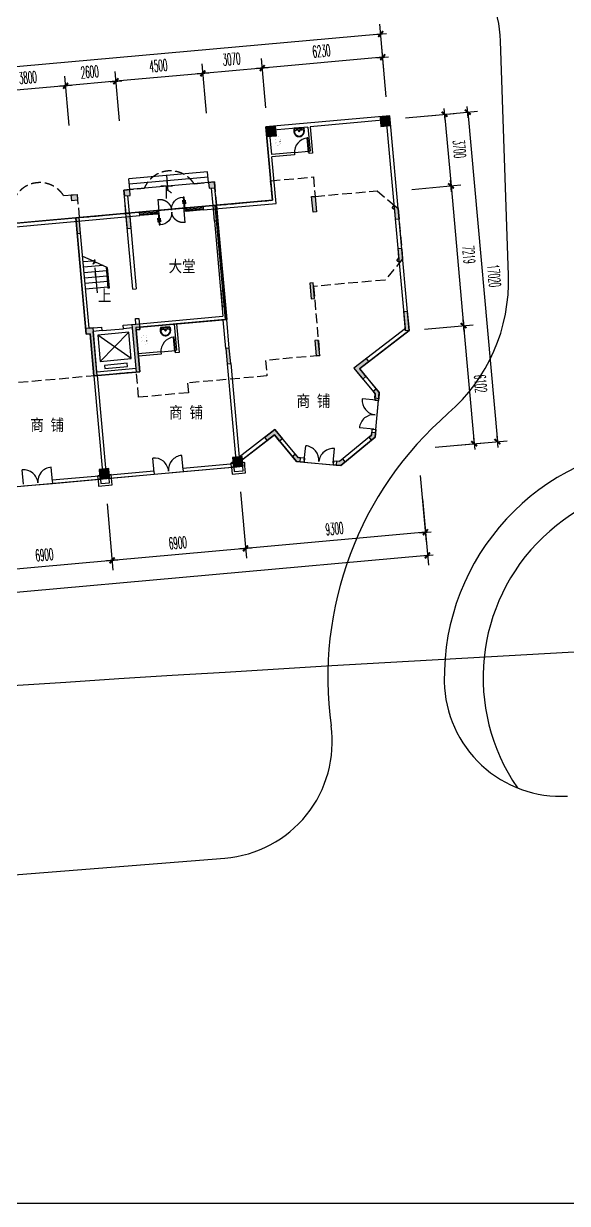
# Model space of a CAD drawing. Extents: x 34838826 to 35164760, y 36533342 to 36641385.
# Drawn here: x 34892723 to 34920733, y 36533342 to 36594052 of the extents above; entities that cross this region are included whole.
import ezdxf

# ---------------------------------------------------------------- set-up
doc = ezdxf.new("R2010")
doc.units = 0
doc.header["$LTSCALE"] = 1000
doc.header["$MEASUREMENT"] = 0
doc.linetypes.add('DASH', pattern=[0.35, 0.25, -0.1])
doc.linetypes.add('DASHED2', pattern=[0.375, 0.25, -0.125])
doc.layers.get('0').update_dxf_attribs({"linetype": 'CONTINUOUS'})
doc.layers.get('DEFPOINTS').update_dxf_attribs({"linetype": 'CONTINUOUS'})
for name, color, linetype in [('AREA', 5, 'CONTINUOUS'), ('AXIS', 3, 'CONTINUOUS'), ('COLUMN', 6, 'CONTINUOUS'), ('FUN', 3, 'CONTINUOUS'), ('GROUND', 2, 'CONTINUOUS'), ('H', 8, 'CONTINUOUS'), ('PUB_DIM', 3, 'CONTINUOUS'), ('STAIR', 2, 'CONTINUOUS'), ('TEXT', 7, 'CONTINUOUS'), ('WALL', 4, 'CONTINUOUS'), ('WINDOW', 2, 'CONTINUOUS'), ('规划路', 30, 'CONTINUOUS'), ('道路边线', 8, 'CONTINUOUS')]:
    doc.layers.add(name, color=color, linetype=linetype)
doc.styles.add('-宋体', font='SimSun.ttf')
doc.styles.add('DIM_FONT', font='SIMPLEX.shx', dxfattribs={"width": 0.45})
doc.dimstyles.new('DIMN', dxfattribs={"dimtxt": 300, "dimasz": 1, "dimexe": 250, "dimexo": 300, "dimgap": 150, "dimtad": 1, "dimdec": 0, "dimzin": 0, "dimtxsty": 'DIM_FONT', "dimblk": '_DIMX', "dimcen": 0.09, "dimclrt": 7, "dimazin": 3, "dimtfac": 1, "dimtdec": 0, "dimtix": 1, "dimtmove": 0, "dimatfit": 3, "dimtolj": 1, "dimtzin": 0})

# ---------------------------------------------------------------- blocks, each defined once
blk = doc.blocks.new('_ARROW')
blk.add_solid([(0, 0), (-1, 0.1), (-1, -0.1)])
blk = doc.blocks.new('M_A19UKF')
for p, q in [((-0.495, 0.298), (-0.495, 0.169)), ((-0.467, -0.003), (-0.467, 0.397)), ((-0.467, 0.397), (-0.433, 0.397)), ((-0.433, 0.397), (-0.433, -0.003)), ((-0.405, 0.298), (-0.405, 0.169)), ((-0.5, -0.003), (-0.5, -0.069)), ((-0.433, -0.003), (-0.5, -0.003)), ((-0.5, -0.003), (-0.5, -0.003)), ((-0.5, -0.069), (-0.5, -0.069)), ((-0.5, -0.069), (-0.467, -0.069)), ((-0.433, -0.003), (-0.467, -0.003)), ((-0.433, -0.069), (-0.467, -0.069)), ((-0.433, -0.003), (-0.433, -0.069)), ((0.405, -0.37), (0.405, -0.242)), ((0.433, -0.003), (0.433, -0.069)), ((0.433, -0.003), (0.467, -0.003)), ((0.433, -0.003), (0.5, -0.003)), ((0.433, -0.469), (0.433, -0.069)), ((0.433, -0.069), (0.5, -0.069)), ((0.433, -0.069), (0.467, -0.069)), ((0.5, -0.003), (0.467, -0.003)), ((0.467, -0.069), (0.467, -0.469)), ((0.5, -0.069), (0.467, -0.069)), ((0.495, -0.37), (0.495, -0.242)), ((0.5, -0.003), (0.5, -0.069)), ((0.5, -0.003), (0.5, -0.003)), ((0.5, -0.069), (0.5, -0.069)), ((0.467, -0.469), (0.433, -0.469))]:
    blk.add_line(p, q)
at = {"linetype": 'DASHED2'}
for p, q in [((0.433, 0.397), (0.433, -0.003)), ((-0.433, -0.469), (-0.433, -0.069))]:
    blk.add_line(p, q, dxfattribs=at)
for centre, start, end in [((-0.4, -0.001), 359.8007, 94.7805), ((0.4, -0.071), 179.8007, 274.7805)]:
    blk.add_arc(centre, 0.4, start, end)
for centre, start, end in [((0.4, -0.001), 85.2195, 180.1993), ((-0.4, -0.071), 265.2195, 0.1993)]:
    blk.add_arc(centre, 0.4, start, end, dxfattribs=at)
blk = doc.blocks.new('_WBLK')
for p, q in [((-0.5, 0.5), (0.5, 0.5)), ((0.5, 0.167), (-0.5, 0.167)), ((0.5, -0.167), (-0.5, -0.167)), ((-0.5, -0.5), (0.5, -0.5))]:
    blk.add_line(p, q)
blk = doc.blocks.new('_DIMX')
blk.add_line((-150, 0), (150, 0))
at = {"const_width": 50}
blk.add_lwpolyline([(-70, -70), (70, 70)], dxfattribs=at)
blk = doc.blocks.new('*D21')
at = {"color": 0, "linetype": 'BYBLOCK'}
for p, q in [((34913195, 36570362), (34913502, 36566952)), ((34913455, 36567450), (34860672, 36562704)), ((34860408, 36565616), (34860715, 36562206))]:
    blk.add_line(p, q, dxfattribs=at)
at = {"layer": 'DEFPOINTS', "color": 0, "linetype": 'BYBLOCK'}
for p in [(34913142, 36570960), (34860355, 36566214), (34860670, 36562704)]:
    blk.add_point(p, dxfattribs=at)
at = {"color": 0, "linetype": 'BYBLOCK', "xscale": 2, "yscale": 2, "zscale": 2}
for p, rotation in [((34913457, 36567450), 5.137622987971771), ((34860670, 36562704), 185.1376229879718)]:
    blk.add_blockref('_DIMX', p, dxfattribs=dict(at, rotation=rotation))
at = {"color": 7, "linetype": 'BYBLOCK', "insert": (34887010, 36565674), "char_height": 600, "attachment_point": 5, "rotation": 5.13762, "style": 'DIM_FONT'}
blk.add_mtext('\\A1;53000', dxfattribs=at)
blk = doc.blocks.new('*D22')
at = {"color": 0, "linetype": 'BYBLOCK'}
for p, q in [((34913157, 36570793), (34913463, 36567382)), ((34903894, 36569960), (34904201, 36566549)), ((34913417, 36567880), (34904158, 36567047))]:
    blk.add_line(p, q, dxfattribs=at)
at = {"layer": 'DEFPOINTS', "color": 0, "linetype": 'BYBLOCK'}
for p in [(34913103, 36571390), (34903840, 36570557), (34904156, 36567047)]:
    blk.add_point(p, dxfattribs=at)
at = {"color": 0, "linetype": 'BYBLOCK', "xscale": 2, "yscale": 2, "zscale": 2}
for p, rotation in [((34913419, 36567880), 5.137622988029166), ((34904156, 36567047), 185.1376229880291)]:
    blk.add_blockref('_DIMX', p, dxfattribs=dict(at, rotation=rotation))
at = {"color": 7, "linetype": 'BYBLOCK', "insert": (34908734, 36568061), "char_height": 600, "attachment_point": 5, "rotation": 5.13762, "style": 'DIM_FONT'}
blk.add_mtext('\\A1;9300', dxfattribs=at)
blk = doc.blocks.new('*D28')
at = {"color": 0, "linetype": 'BYBLOCK'}
for p, q in [((34897022, 36569342), (34897328, 36565931)), ((34890150, 36568724), (34890456, 36565314)), ((34897282, 36566429), (34890413, 36565812))]:
    blk.add_line(p, q, dxfattribs=at)
at = {"layer": 'DEFPOINTS', "color": 0, "linetype": 'BYBLOCK'}
for p in [(34896968, 36569940), (34890096, 36569322), (34890411, 36565812)]:
    blk.add_point(p, dxfattribs=at)
at = {"color": 0, "linetype": 'BYBLOCK', "xscale": 2, "yscale": 2, "zscale": 2}
for p, rotation in [((34897284, 36566429), 5.137622987908861), ((34890411, 36565812), 185.1376229879088)]:
    blk.add_blockref('_DIMX', p, dxfattribs=dict(at, rotation=rotation))
at = {"color": 7, "linetype": 'BYBLOCK', "insert": (34893794, 36566718), "char_height": 600, "attachment_point": 5, "rotation": 5.13762, "style": 'DIM_FONT'}
blk.add_mtext('\\A1;6900', dxfattribs=at)
blk = doc.blocks.new('*D29')
at = {"color": 0, "linetype": 'BYBLOCK'}
for p, q in [((34903894, 36569960), (34904201, 36566549)), ((34897022, 36569342), (34897328, 36565931)), ((34904154, 36567047), (34897286, 36566430))]:
    blk.add_line(p, q, dxfattribs=at)
at = {"layer": 'DEFPOINTS', "color": 0, "linetype": 'BYBLOCK'}
for p in [(34903840, 36570557), (34896968, 36569940), (34897284, 36566429)]:
    blk.add_point(p, dxfattribs=at)
at = {"color": 0, "linetype": 'BYBLOCK', "xscale": 2, "yscale": 2, "zscale": 2}
for p, rotation in [((34904156, 36567047), 5.137622988025727), ((34897284, 36566429), 185.1376229880257)]:
    blk.add_blockref('_DIMX', p, dxfattribs=dict(at, rotation=rotation))
at = {"color": 7, "linetype": 'BYBLOCK', "insert": (34900666, 36567336), "char_height": 600, "attachment_point": 5, "rotation": 5.13762, "style": 'DIM_FONT'}
blk.add_mtext('\\A1;6900', dxfattribs=at)
blk = doc.blocks.new('*D30')
at = {"color": 0, "linetype": 'BYBLOCK'}
for p, q in [((34911394, 36590402), (34911165, 36592944)), ((34911208, 36592446), (34858425, 36587701)), ((34858607, 36585656), (34858378, 36588198))]:
    blk.add_line(p, q, dxfattribs=at)
at = {"layer": 'DEFPOINTS', "color": 0, "linetype": 'BYBLOCK'}
for p in [(34911447, 36589805), (34858423, 36587700), (34858660, 36585059)]:
    blk.add_point(p, dxfattribs=at)
at = {"color": 0, "linetype": 'BYBLOCK', "xscale": 2, "yscale": 2, "zscale": 2}
for p, rotation in [((34911210, 36592446), 5.137622987882083), ((34858423, 36587700), 185.1376229878821)]:
    blk.add_blockref('_DIMX', p, dxfattribs=dict(at, rotation=rotation))
at = {"color": 7, "linetype": 'BYBLOCK', "insert": (34884763, 36590671), "char_height": 600, "attachment_point": 5, "rotation": 5.13762, "style": 'DIM_FONT'}
blk.add_mtext('\\A1;53000', dxfattribs=at)
blk = doc.blocks.new('*D31')
at = {"color": 0, "linetype": 'BYBLOCK'}
for p, q in [((34911405, 36590278), (34911176, 36592820)), ((34905200, 36589720), (34904971, 36592262)), ((34911219, 36592321), (34905018, 36591764))]:
    blk.add_line(p, q, dxfattribs=at)
at = {"layer": 'DEFPOINTS', "color": 0, "linetype": 'BYBLOCK'}
for p in [(34905016, 36591764), (34911459, 36589680), (34905254, 36589122)]:
    blk.add_point(p, dxfattribs=at)
at = {"color": 0, "linetype": 'BYBLOCK', "xscale": 2, "yscale": 2, "zscale": 2}
for p, rotation in [((34911221, 36592322), 5.137622987858181), ((34905016, 36591764), 185.1376229878582)]:
    blk.add_blockref('_DIMX', p, dxfattribs=dict(at, rotation=rotation))
at = {"color": 7, "linetype": 'BYBLOCK', "insert": (34908065, 36592640), "char_height": 600, "attachment_point": 5, "rotation": 5.13762, "style": 'DIM_FONT'}
blk.add_mtext('\\A1;6230', dxfattribs=at)
blk = doc.blocks.new('*D40')
at = {"color": 0, "linetype": 'BYBLOCK'}
for p, q in [((34891286, 36588469), (34891057, 36591011)), ((34895071, 36588809), (34894842, 36591351)), ((34894885, 36590853), (34891104, 36590513))]:
    blk.add_line(p, q, dxfattribs=at)
at = {"layer": 'DEFPOINTS', "color": 0, "linetype": 'BYBLOCK'}
for p in [(34891102, 36590513), (34895125, 36588211), (34891340, 36587871)]:
    blk.add_point(p, dxfattribs=at)
at = {"color": 0, "linetype": 'BYBLOCK', "xscale": 2, "yscale": 2, "zscale": 2}
for p, rotation in [((34894887, 36590853), 5.137622987746511), ((34891102, 36590513), 185.1376229877465)]:
    blk.add_blockref('_DIMX', p, dxfattribs=dict(at, rotation=rotation))
at = {"color": 7, "linetype": 'BYBLOCK', "insert": (34892941, 36591281), "char_height": 600, "attachment_point": 5, "rotation": 5.13762, "style": 'DIM_FONT'}
blk.add_mtext('\\A1;3800', dxfattribs=at)
blk = doc.blocks.new('*D41')
at = {"color": 0, "linetype": 'BYBLOCK'}
for p, q in [((34897660, 36589042), (34897432, 36591584)), ((34895071, 36588809), (34894842, 36591351)), ((34897475, 36591086), (34894889, 36590853))]:
    blk.add_line(p, q, dxfattribs=at)
at = {"layer": 'DEFPOINTS', "color": 0, "linetype": 'BYBLOCK'}
for p in [(34894887, 36590853), (34895125, 36588211), (34897714, 36588444)]:
    blk.add_point(p, dxfattribs=at)
at = {"color": 0, "linetype": 'BYBLOCK', "xscale": 2, "yscale": 2, "zscale": 2}
for p, rotation in [((34894887, 36590853), 185.1376229877464), ((34897477, 36591086), 5.137622987746432)]:
    blk.add_blockref('_DIMX', p, dxfattribs=dict(at, rotation=rotation))
at = {"color": 7, "linetype": 'BYBLOCK', "insert": (34896128, 36591567), "char_height": 600, "attachment_point": 5, "rotation": 5.13762, "style": 'DIM_FONT'}
blk.add_mtext('\\A1;2600', dxfattribs=at)
blk = doc.blocks.new('*D42')
at = {"color": 0, "linetype": 'BYBLOCK'}
for p, q in [((34897660, 36589042), (34897432, 36591584)), ((34902142, 36589445), (34901914, 36591987)), ((34901956, 36591489), (34897479, 36591086))]:
    blk.add_line(p, q, dxfattribs=at)
at = {"layer": 'DEFPOINTS', "color": 0, "linetype": 'BYBLOCK'}
for p in [(34897477, 36591086), (34902196, 36588847), (34897714, 36588444)]:
    blk.add_point(p, dxfattribs=at)
at = {"color": 0, "linetype": 'BYBLOCK', "xscale": 2, "yscale": 2, "zscale": 2}
for p, rotation in [((34901958, 36591489), 5.137622988058022), ((34897477, 36591086), 185.137622988058)]:
    blk.add_blockref('_DIMX', p, dxfattribs=dict(at, rotation=rotation))
at = {"color": 7, "linetype": 'BYBLOCK', "insert": (34899664, 36591885), "char_height": 600, "attachment_point": 5, "rotation": 5.13762, "style": 'DIM_FONT'}
blk.add_mtext('\\A1;4500', dxfattribs=at)
blk = doc.blocks.new('*D43')
at = {"color": 0, "linetype": 'BYBLOCK'}
for p, q in [((34905200, 36589720), (34904971, 36592262)), ((34902142, 36589445), (34901914, 36591987)), ((34905014, 36591764), (34901960, 36591489))]:
    blk.add_line(p, q, dxfattribs=at)
at = {"layer": 'DEFPOINTS', "color": 0, "linetype": 'BYBLOCK'}
for p in [(34901958, 36591489), (34902196, 36588847), (34905254, 36589122)]:
    blk.add_point(p, dxfattribs=at)
at = {"color": 0, "linetype": 'BYBLOCK', "xscale": 2, "yscale": 2, "zscale": 2}
for p, rotation in [((34901958, 36591489), 185.1376229879399), ((34905016, 36591764), 5.137622987939797)]:
    blk.add_blockref('_DIMX', p, dxfattribs=dict(at, rotation=rotation))
at = {"color": 7, "linetype": 'BYBLOCK', "insert": (34903434, 36592224), "char_height": 600, "attachment_point": 5, "rotation": 5.13762, "style": 'DIM_FONT'}
blk.add_mtext('\\A1;3070', dxfattribs=at)
blk = doc.blocks.new('*D48')
at = {"color": 0, "linetype": 'BYBLOCK'}
for p, q in [((34913587, 36589313), (34916099, 36589539)), ((34915601, 36589493), (34917125, 36572545)), ((34915111, 36572362), (34917623, 36572587))]:
    blk.add_line(p, q, dxfattribs=at)
at = {"layer": 'DEFPOINTS', "color": 0, "linetype": 'BYBLOCK'}
for p in [(34912989, 36589260), (34914514, 36572308), (34917125, 36572543)]:
    blk.add_point(p, dxfattribs=at)
at = {"color": 0, "linetype": 'BYBLOCK', "xscale": 2, "yscale": 2, "zscale": 2}
for p, rotation in [((34915601, 36589495), 95.13762298759248), ((34917125, 36572543), 275.1376229875925)]:
    blk.add_blockref('_DIMX', p, dxfattribs=dict(at, rotation=rotation))
at = {"color": 7, "linetype": 'BYBLOCK', "insert": (34916960, 36581072), "char_height": 600, "attachment_point": 5, "rotation": 275.13762, "style": 'DIM_FONT'}
blk.add_mtext('\\A1;17020', dxfattribs=at)
blk = doc.blocks.new('*D49')
at = {"color": 0, "linetype": 'BYBLOCK'}
for p, q in [((34912392, 36589206), (34914903, 36589432)), ((34914406, 36589385), (34914737, 36585704)), ((34912723, 36585521), (34915235, 36585747))]:
    blk.add_line(p, q, dxfattribs=at)
at = {"layer": 'DEFPOINTS', "color": 0, "linetype": 'BYBLOCK'}
for p in [(34911794, 36589152), (34914737, 36585702), (34912126, 36585467)]:
    blk.add_point(p, dxfattribs=at)
at = {"color": 0, "linetype": 'BYBLOCK', "xscale": 2, "yscale": 2, "zscale": 2}
for p, rotation in [((34914405, 36589387), 95.13762298776129), ((34914737, 36585702), 275.1376229877613)]:
    blk.add_blockref('_DIMX', p, dxfattribs=dict(at, rotation=rotation))
at = {"color": 7, "linetype": 'BYBLOCK', "insert": (34915169, 36587598), "char_height": 600, "attachment_point": 5, "rotation": 275.13762, "style": 'DIM_FONT'}
blk.add_mtext('\\A1;3700', dxfattribs=at)
blk = doc.blocks.new('*D50')
at = {"color": 0, "linetype": 'BYBLOCK'}
for p, q in [((34912723, 36585521), (34915235, 36585747)), ((34914737, 36585700), (34915383, 36578514)), ((34913370, 36578331), (34915881, 36578557))]:
    blk.add_line(p, q, dxfattribs=at)
at = {"layer": 'DEFPOINTS', "color": 0, "linetype": 'BYBLOCK'}
for p in [(34912126, 36585467), (34912772, 36578277), (34915383, 36578512)]:
    blk.add_point(p, dxfattribs=at)
at = {"color": 0, "linetype": 'BYBLOCK', "xscale": 2, "yscale": 2, "zscale": 2}
for p, rotation in [((34914737, 36585702), 95.13762298755363), ((34915383, 36578512), 275.1376229875536)]:
    blk.add_blockref('_DIMX', p, dxfattribs=dict(at, rotation=rotation))
at = {"color": 7, "linetype": 'BYBLOCK', "insert": (34915658, 36582161), "char_height": 600, "attachment_point": 5, "rotation": 275.13762, "style": 'DIM_FONT'}
blk.add_mtext('\\A1;7219', dxfattribs=at)
blk = doc.blocks.new('*D51')
at = {"color": 0, "linetype": 'BYBLOCK'}
for p, q in [((34913370, 36578331), (34915881, 36578557)), ((34915383, 36578510), (34915929, 36572437)), ((34913916, 36572254), (34916428, 36572480))]:
    blk.add_line(p, q, dxfattribs=at)
at = {"layer": 'DEFPOINTS', "color": 0, "linetype": 'BYBLOCK'}
for p in [(34912772, 36578277), (34913318, 36572200), (34915930, 36572435)]:
    blk.add_point(p, dxfattribs=at)
at = {"color": 0, "linetype": 'BYBLOCK', "xscale": 2, "yscale": 2, "zscale": 2}
for p, rotation in [((34915383, 36578512), 95.13762298754229), ((34915930, 36572435), 275.1376229875423)]:
    blk.add_blockref('_DIMX', p, dxfattribs=dict(at, rotation=rotation))
at = {"color": 7, "linetype": 'BYBLOCK', "insert": (34916254, 36575527), "char_height": 600, "attachment_point": 5, "rotation": 275.13762, "style": 'DIM_FONT'}
blk.add_mtext('\\A1;6102', dxfattribs=at)
blk = doc.blocks.new('M_A3PTU')
for p, q in [((-0.5, 0), (-0.499, -0.498)), ((0.5, 0), (0.499, -0.498))]:
    blk.add_line(p, q)
for centre, start, end in [((-0.498, -0.001), 269.885, 0.0763), ((0.498, -0.001), 179.9237, 270.115)]:
    blk.add_arc(centre, 0.498, start, end)
blk = doc.blocks.new('_A0AYL')
for p, q in [((-0.5, 0), (-0.5, -1)), ((-0.5, 0), (-0.463, 0)), ((-0.463, 0), (-0.463, -1)), ((-0.5, -1), (-0.463, -1))]:
    blk.add_line(p, q)
blk.add_arc((-0.5, 0), 1, 270, 360)
blk = doc.blocks.new('M_E6')
for p, q in [((240, 0), (-240, 0)), ((-237, 0), (239, 0)), ((240, 0), (270, -79)), ((-213, -36), (-271, -91)), ((-240, 0), (-270, -79)), ((-179, -23), (181, -23)), ((141, -105), (-141, -105)), ((-141, -105), (141, -105)), ((217, -37), (274, -95))]:
    blk.add_line(p, q)
for centre, radius in [((-99, -65), 16.3), ((2, -172), 31.6), ((2, -172), 23), ((101, -65), 16.3)]:
    blk.add_circle(centre, radius)
for centre, radius, start, end in [((28, -152), 307, 166.17513, 244.72963), ((-141, -205), 100, 90, 190.56023), ((0, -179), 243, 190.56023, 349.43977), ((-179, -73), 50, 90, 133.18096), ((0, -201), 250, 245.80711, 296.46282), ((28, -152), 307, 266.58899, 266.59358), ((-28, -152), 307, 297.06391, 13.82487), ((141, -205), 100, 349.43977, 90), ((181, -73), 50, 44.56072, 90)]:
    blk.add_arc(centre, radius, start, end)
at = {"width": 0.8, "flags": 9}
for tag in ['XSIZE', 'YSIZE']:
    blk.add_attdef(tag, (0, 0), '', height=0.5, dxfattribs=at)
blk = doc.blocks.new('M_E2')
blk.add_line((-306, -118), (-266, -118))
at = {"const_width": 1.5}
for points in [[(-366, 138, 0.97895), (-366, -138, 0.97895)], [(-366, 118, 0.97895), (-366, -118, 0.97895)], [(-306, 118, 0.414214), (-316, 108, 0.414214)], [(0, 88, 0.462192), (-59, 137, 0.462192)], [(-20, 88, 0.414214), (-50, 118, 0.414214)], [(-316, -108, 0.414214), (-306, -118, 0.414214)], [(-59, -137, 0.462192), (0, -88, 0.462192)], [(-50, -118, 0.414214), (-20, -88, 0.414214)]]:
    blk.add_lwpolyline(points, format="xyb", dxfattribs=at)
for points in [[(-366, 137), (-59, 137)], [(-316, 118), (-366, 118)], [(-340, 118), (-266, 118)], [(-316, 108), (-316, -108)], [(-50, 118), (-267, 118)], [(-20, -88), (-20, 88)], [(0, 88), (0, -88)], [(-381, -137), (-59, -137)], [(-316, -118), (-366, -118)], [(-340, -118), (-266, -118)], [(-266, -118), (-50, -118)]]:
    blk.add_lwpolyline(points, dxfattribs=at)
at = {"width": 0.8, "flags": 9}
for tag in ['XSIZE', 'YSIZE']:
    blk.add_attdef(tag, (0, 0), '', height=0.5, dxfattribs=at)

msp = doc.modelspace()

# ---------------------------------------------------------------- hatches: boundary and pattern name
at = {"layer": 'H'}
for points in [[(34911084.1, 36589261.8), (34911128.8, 36588763.8), (34911626.8, 36588808.6), (34911582.1, 36589306.6)], [(34905198.8, 36588732.6), (34905243.6, 36588234.7), (34905741.6, 36588279.4), (34905696.8, 36588777.4)], [(34903484.1, 36571727.6), (34903528.9, 36571229.6), (34904026.9, 36571274.3), (34903982.1, 36571772.3)], [(34896611.9, 36571109.7), (34896656.6, 36570611.7), (34897154.6, 36570656.5), (34897109.9, 36571154.5)]]:
    msp.add_hatch(color=256, dxfattribs=at).paths.add_polyline_path(points)
h = msp.add_hatch(color=256, dxfattribs=at)
h.paths.add_polyline_path([(34872472.6, 36583196.6), (34872771.4, 36583223.5), (34872798.2, 36582924.7), (34872499.4, 36582897.8)])
h.paths.add_polyline_path([(34868110.2, 36582804.4), (34868409, 36582831.3), (34868435.8, 36582532.5), (34868137, 36582505.6)])
h.paths.add_polyline_path([(34872878.8, 36582028.3), (34872699.5, 36582012.2), (34872771.2, 36581215.4), (34872950.5, 36581231.5)])
h.paths.add_polyline_path([(34892039.8, 36581090.3), (34891860.5, 36581074.2), (34891932.1, 36580277.4), (34892111.4, 36580293.5)])
h.paths.add_polyline_path([(34888914.1, 36583470), (34888734.8, 36583453.9), (34888806.5, 36582657.1), (34888985.8, 36582673.2)])
h.paths.add_polyline_path([(34895181, 36585238.3), (34895479.8, 36585265.1), (34895506.6, 36584966.4), (34895207.8, 36584939.5)])
h.paths.add_polyline_path([(34891515.8, 36584908.8), (34891814.6, 36584935.6), (34891841.4, 36584636.8), (34891542.6, 36584610)])
h.paths.add_polyline_path([(34898188.8, 36585508.7), (34897890, 36585481.8), (34897916.9, 36585183.1), (34898215.7, 36585209.9)])
h.paths.add_polyline_path([(34902551.2, 36585900.9), (34902252.4, 36585874.1), (34902279.3, 36585575.3), (34902578.1, 36585602.1)])
h.paths.add_polyline_path([(34912015.6, 36582479.7), (34912194.9, 36582495.8), (34912244.6, 36581943), (34912079.8, 36581745.7), (34911941.6, 36581861), (34912058.6, 36582001.2)])
h.paths.add_polyline_path([(34911698.2, 36584569.2), (34911813.5, 36584707.3), (34912010.9, 36584542.5), (34912060.6, 36583989.8), (34911881.3, 36583973.6), (34911838.3, 36584452.2)])
h.paths.add_polyline_path([(34903055.4, 36580293.5), (34902876.1, 36580277.4), (34902947.8, 36579480.6), (34903127, 36579496.7)])
h.paths.add_polyline_path([(34907636.9, 36580705.5), (34907457.6, 36580689.3), (34907529.3, 36579892.6), (34907708.5, 36579908.7)])
h.paths.add_polyline_path([(34907558.9, 36585146.3), (34907738.2, 36585162.4), (34907809.8, 36584365.6), (34907630.6, 36584349.5)])
h.paths.add_polyline_path([(34902479.4, 36584689.6), (34902658.7, 36584705.7), (34902730.3, 36583909), (34902551.1, 36583892.8)])
h.paths.add_polyline_path([(34907901.1, 36577767.3), (34907721.8, 36577751.2), (34907793.4, 36576954.4), (34907972.7, 36576970.5)])
h.paths.add_polyline_path([(34903319.5, 36577355.4), (34903140.3, 36577339.3), (34903211.9, 36576542.5), (34903391.2, 36576558.6)])
h.paths.add_polyline_path([(34896099.4, 36578372.9), (34895920.1, 36578356.8), (34895946.1, 36578068), (34896145.3, 36578085.9), (34896339.6, 36575924.6), (34896518.9, 36575940.7), (34896298.6, 36578390.9)])
h.paths.add_polyline_path([(34889326.9, 36578878.5), (34889310.8, 36579057.8), (34888713.2, 36579004.1), (34888729.4, 36578824.8)])
h.paths.add_polyline_path([(34889485.4, 36577115.6), (34889306.2, 36577099.5), (34889377.8, 36576302.7), (34889557.1, 36576318.8)])
h.paths.add_polyline_path([(34891802.5, 36583729.7), (34891623.2, 36583713.6), (34891694.8, 36582916.8), (34891874.1, 36582932.9)])
h.paths.add_polyline_path([(34895587.2, 36584070), (34895407.9, 36584053.8), (34895479.6, 36583257.1), (34895658.9, 36583273.2)])
h.paths.add_polyline_path([(34898509.7, 36578589.6), (34898689, 36578605.8), (34898715, 36578316.9), (34898515.8, 36578299), (34898710.1, 36576137.7), (34898530.8, 36576121.6), (34898310.5, 36578571.7)])
h.paths.add_polyline_path([(34897997.5, 36584286.7), (34898176.8, 36584302.8), (34898248.4, 36583506), (34898069.1, 36583489.9)])
h.paths.add_polyline_path([(34879311.1, 36579945.9), (34879490.4, 36579962.1), (34879562, 36579165.3), (34879382.8, 36579149.2)])
h.paths.add_polyline_path([(34885689.7, 36579354.7), (34885869, 36579370.9), (34885940.6, 36578574.1), (34885761.3, 36578557.9)])
h.paths.add_polyline_path([(34881962.2, 36582845), (34882141.5, 36582861.1), (34882213.1, 36582064.3), (34882033.8, 36582048.2)])
h.paths.add_polyline_path([(34875480.4, 36583467.1), (34875181.6, 36583440.2), (34875208.5, 36583141.4), (34875507.3, 36583168.3)])
h.paths.add_polyline_path([(34879145.7, 36583796.6), (34878846.9, 36583769.7), (34878873.7, 36583470.9), (34879172.5, 36583497.8)])
h.paths.add_polyline_path([(34872472.6, 36583196.6), (34872771.4, 36583223.5), (34872798.2, 36582924.7), (34872499.4, 36582897.8)])
h.paths.add_polyline_path([(34868110.2, 36582804.4), (34868409, 36582831.3), (34868435.8, 36582532.5), (34868137, 36582505.6)])
h.paths.add_polyline_path([(34859407.8, 36577749.9), (34859228.5, 36577733.7), (34859278.2, 36577181), (34859475.6, 36577016.2), (34859591, 36577154.3), (34859450.8, 36577271.4)])
h.paths.add_polyline_path([(34859347.5, 36579862.5), (34859209.3, 36579977.8), (34859044.5, 36579780.5), (34859094.2, 36579227.7), (34859273.5, 36579243.8), (34859230.5, 36579722.4)])
h.paths.add_polyline_path([(34868614.3, 36577197), (34868793.6, 36577213.2), (34868865.2, 36576416.4), (34868685.9, 36576400.3)])
h.paths.add_polyline_path([(34864032.8, 36576785.2), (34864212.1, 36576801.3), (34864283.7, 36576004.5), (34864104.4, 36575988.4)])
h.paths.add_polyline_path([(34863317.4, 36581168.7), (34863138.1, 36581152.6), (34863209.7, 36580355.8), (34863389, 36580371.9)])
h.paths.add_polyline_path([(34868396.9, 36581625.4), (34868217.6, 36581609.2), (34868289.3, 36580812.5), (34868468.5, 36580828.6)])
h.paths.add_polyline_path([(34864296.9, 36573847), (34864476.2, 36573863.1), (34864547.9, 36573066.3), (34864368.6, 36573050.2)])
h.paths.add_polyline_path([(34868878.5, 36574258.9), (34869057.7, 36574275), (34869129.4, 36573478.2), (34868950.1, 36573462.1)])
h.paths.add_polyline_path([(34875801.3, 36576548), (34875980.6, 36576564.1), (34876006.5, 36576275.3), (34875807.3, 36576257.4), (34876001.7, 36574096.1), (34875822.4, 36574080), (34875602.1, 36576530.1)])
h.paths.add_polyline_path([(34882375, 36578253.5), (34882358.9, 36578432.8), (34882956.5, 36578486.5), (34882972.6, 36578307.2)])
h.paths.add_polyline_path([(34882533.5, 36576490.6), (34882712.8, 36576506.7), (34882784.4, 36575709.9), (34882605.1, 36575693.8)])
h.paths.add_polyline_path([(34885402.2, 36582551.9), (34885581.5, 36582568), (34885653.2, 36581771.2), (34885473.9, 36581755.1)])
h.paths.add_polyline_path([(34879073.8, 36582585.3), (34879253.1, 36582601.4), (34879324.7, 36581804.6), (34879145.5, 36581788.5)])
h.paths.add_polyline_path([(34875289.1, 36582245), (34875468.4, 36582261.1), (34875540, 36581464.4), (34875360.7, 36581448.2)])
h.paths.add_polyline_path([(34873391, 36576331.3), (34873211.7, 36576315.2), (34873237.7, 36576026.3), (34873436.9, 36576044.3), (34873631.2, 36573883), (34873810.5, 36573899.1), (34873590.2, 36576349.2)])
h.paths.add_polyline_path([(34872878.8, 36582028.3), (34872699.5, 36582012.2), (34872771.2, 36581215.4), (34872950.5, 36581231.5)])
h = msp.add_hatch(color=256, dxfattribs=at)
h.paths.add_polyline_path([(34912575.8, 36578259.7), (34912396.5, 36578243.6), (34912306.9, 36579239.6), (34912486.2, 36579255.7)])
h.paths.add_polyline_path([(34910509.3, 36576659.2), (34910386.8, 36576817.4), (34909740, 36576316.6), (34910198.6, 36575763.6), (34910352.4, 36575891.3), (34910039.5, 36576295.5)])
h.paths.add_polyline_path([(34910720.9, 36575134.5), (34910874.8, 36575262.3), (34911041.9, 36575061), (34911013.2, 36574751.1), (34910814.1, 36574769.5), (34910835.1, 36574996.9)])
h.paths.add_polyline_path([(34910653, 36573032.5), (34910852.2, 36573014.1), (34910830, 36572774.7), (34910646.8, 36572622.6), (34910519.1, 36572776.4), (34910638.5, 36572875.6)])
h.paths.add_polyline_path([(34908842.5, 36571529.2), (34908824, 36571330.1), (34909063.5, 36571307.9), (34909292.5, 36571498), (34909164.7, 36571651.9), (34908999.4, 36571514.7)])
h.paths.add_polyline_path([(34906975.3, 36571501.4), (34906993.8, 36571700.6), (34906878.1, 36571711.3), (34906720.6, 36571901), (34906566.7, 36571773.3), (34906777.2, 36571519.8)])
h.paths.add_polyline_path([(34906064.1, 36572691.7), (34905910.2, 36572563.9), (34905640.4, 36572888.9), (34905273, 36572605.1), (34905150.6, 36572763.3), (34905670.8, 36573165.4)])

# ---------------------------------------------------------------- linework, layer by layer
at = {"linetype": 'DASH', "ltscale": 2}
msp.add_lwpolyline([(34892213.5, 36584971.5, -0.6037565), (34894783.1, 36585202.5), (34895480.3, 36585265.2), (34895587.7, 36584070), (34897998, 36584286.7), (34897890.6, 36585481.9), (34898936.3, 36585575.9, -0.6037565), (34901506, 36585806.9), (34902551.8, 36585901), (34902659.2, 36584705.8), (34905537.6, 36584964.6), (34905448.1, 36585960.5), (34907649.2, 36586158.4), (34907738.7, 36585162.5), (34910925.9, 36585449), (34912011.4, 36584542.6), (34912245.1, 36581943), (34911338.7, 36580857.5), (34907653.5, 36580526.2), (34907973.2, 36576970.5), (34905184.5, 36576719.8), (34905256.1, 36575923), (34901172.6, 36575555.9), (34901217.3, 36575057.9), (34898647.7, 36574826.9), (34898531.3, 36576121.7), (34891161, 36575459)], format="xyb", dxfattribs=at)
at = {"layer": 'AREA'}
msp.add_lwpolyline([(34867166.4, 36567960.5), (34904026.9, 36571274.7), (34903996.1, 36571616.5), (34905639.6, 36572889), (34906777.2, 36571519.8), (34909063.5, 36571307.9), (34910830, 36572774.7), (34911041.9, 36575061), (34910039.5, 36576295.5), (34912575.4, 36578258.9), (34911582.1, 36589306.6), (34905198.3, 36588732.6), (34905537, 36584965), (34902659.2, 36584705.8), (34902569.1, 36584697.7), (34903097.4, 36578821.4), (34898705.6, 36578426.5), (34898506.4, 36578408.6), (34898710.5, 36576138.3), (34896339.6, 36575924.6), (34896145.8, 36578085.9), (34895946.1, 36578068), (34895424.1, 36583874.6), (34895407.9, 36584053.9), (34888734.8, 36583453.9)], dxfattribs=at)
msp.add_lwpolyline([(34895407.9, 36584053.8), (34895946.1, 36578068), (34896145.8, 36578085.9), (34896340.1, 36575924.7), (34898710.6, 36576137.8), (34898516.8, 36578292.7), (34898716, 36578310.6), (34898705.6, 36578426.5), (34903187, 36578829.4), (34902658.7, 36584705.7)], close=True, dxfattribs=at)
at = {"layer": 'COLUMN'}
for points in [[(34911084.1, 36589261.8), (34911128.8, 36588763.8), (34911626.8, 36588808.6), (34911582.1, 36589306.6)], [(34905198.8, 36588732.6), (34905243.6, 36588234.7), (34905741.6, 36588279.4), (34905696.8, 36588777.4)], [(34898188.8, 36585508.7), (34897890, 36585481.8), (34897916.9, 36585183.1), (34898215.7, 36585209.9)], [(34902551.2, 36585900.9), (34902252.4, 36585874.1), (34902279.3, 36585575.3), (34902578.1, 36585602.1)], [(34895181, 36585238.3), (34895479.8, 36585265.1), (34895506.6, 36584966.4), (34895207.8, 36584939.5)], [(34907558.9, 36585146.3), (34907738.2, 36585162.4), (34907809.8, 36584365.6), (34907630.6, 36584349.5)], [(34897997.5, 36584286.7), (34898176.8, 36584302.8), (34898248.4, 36583506), (34898069.1, 36583489.9)], [(34902479.4, 36584689.6), (34902658.7, 36584705.7), (34902730.3, 36583909), (34902551.1, 36583892.8)], [(34911698.2, 36584569.2), (34911813.5, 36584707.3), (34912010.9, 36584542.5), (34912060.6, 36583989.8), (34911881.3, 36583973.6), (34911838.3, 36584452.2)], [(34895587.2, 36584070), (34895407.9, 36584053.8), (34895479.6, 36583257.1), (34895658.9, 36583273.2)], [(34912015.6, 36582479.7), (34912194.9, 36582495.8), (34912244.6, 36581943), (34912079.8, 36581745.7), (34911941.6, 36581861), (34912058.6, 36582001.2)], [(34907636.9, 36580705.5), (34907457.6, 36580689.3), (34907529.3, 36579892.6), (34907708.5, 36579908.7)], [(34903055.4, 36580293.5), (34902876.1, 36580277.4), (34902947.8, 36579480.6), (34903127, 36579496.7)], [(34912575.8, 36578259.7), (34912396.5, 36578243.6), (34912306.9, 36579239.6), (34912486.2, 36579255.7)], [(34896099.4, 36578372.9), (34895920.1, 36578356.8), (34895946.1, 36578068), (34896145.3, 36578085.9), (34896339.6, 36575924.6), (34896518.9, 36575940.7), (34896298.6, 36578390.9)], [(34898509.7, 36578589.6), (34898689, 36578605.8), (34898715, 36578316.9), (34898515.8, 36578299), (34898710.1, 36576137.7), (34898530.8, 36576121.6), (34898310.5, 36578571.7)], [(34907901.1, 36577767.3), (34907721.8, 36577751.2), (34907793.4, 36576954.4), (34907972.7, 36576970.5)], [(34903319.5, 36577355.4), (34903140.3, 36577339.3), (34903211.9, 36576542.5), (34903391.2, 36576558.6)], [(34910509.3, 36576659.2), (34910386.8, 36576817.4), (34909740, 36576316.6), (34910198.6, 36575763.6), (34910352.4, 36575891.3), (34910039.5, 36576295.5)], [(34910720.9, 36575134.5), (34910874.8, 36575262.3), (34911041.9, 36575061), (34911013.2, 36574751.1), (34910814.1, 36574769.5), (34910835.1, 36574996.9)], [(34906064.1, 36572691.7), (34905910.2, 36572563.9), (34905640.4, 36572888.9), (34905273, 36572605.1), (34905150.6, 36572763.3), (34905670.8, 36573165.4)], [(34910653, 36573032.5), (34910852.2, 36573014.1), (34910830, 36572774.7), (34910646.8, 36572622.6), (34910519.1, 36572776.4), (34910638.5, 36572875.6)], [(34903484.1, 36571727.6), (34903528.9, 36571229.6), (34904026.9, 36571274.3), (34903982.1, 36571772.3)], [(34906975.3, 36571501.4), (34906993.8, 36571700.6), (34906878.1, 36571711.3), (34906720.6, 36571901), (34906566.7, 36571773.3), (34906777.2, 36571519.8)], [(34908842.5, 36571529.2), (34908824, 36571330.1), (34909063.5, 36571307.9), (34909292.5, 36571498), (34909164.7, 36571651.9), (34908999.4, 36571514.7)], [(34896611.9, 36571109.7), (34896656.6, 36570611.7), (34897154.6, 36570656.5), (34897109.9, 36571154.5)]]:
    msp.add_lwpolyline(points, close=True, dxfattribs=at)
at = {"layer": 'GROUND'}
for p, q in [((34906671.8, 36587419.3), (34907418.8, 36587486.4)), ((34902202.3, 36586431.8), (34898138.7, 36586066.5)), ((34902227.4, 36586152.9), (34898163.8, 36585787.6)), ((34902252.4, 36585874.1), (34902202.3, 36586431.8)), ((34898188.8, 36585508.7), (34898138.7, 36586066.5)), ((34902252.4, 36585874.1), (34898188.8, 36585508.7)), ((34902479.4, 36584689.6), (34902398.8, 36585586)), ((34902658.7, 36584705.7), (34902578.1, 36585602.1)), ((34897997.5, 36584286.7), (34897916.9, 36585183)), ((34898176.8, 36584302.8), (34898096.2, 36585199.2)), ((34901085, 36584564.3), (34899591.1, 36584429.9)), ((34896773.4, 36578252.8), (34897869, 36578351.3)), ((34898259.2, 36576813.6), (34896541.7, 36578027.3)), ((34896663.7, 36576670.2), (34898137.2, 36578170.7)), ((34899792.1, 36577168.8), (34900539.1, 36577235.9)), ((34910866.7, 36573171), (34911005.2, 36574664.6)), ((34899451.7, 36570863), (34900945.7, 36570997.3)), ((34907173.5, 36571483.1), (34908667.1, 36571344.6)), ((34892722.5, 36570258), (34894216.5, 36570392.3))]:
    msp.add_line(p, q, dxfattribs=at)
for points in [[(34898137.2, 36578170.7), (34896541.7, 36578027.3), (34896663.7, 36576670.2), (34898259.2, 36576813.6)], [(34898057.5, 36576570.8), (34896897.8, 36576466.5), (34896912.1, 36576307.6), (34898071.7, 36576411.9)]]:
    msp.add_lwpolyline(points, close=True, dxfattribs=at)
at = {"layer": 'PUB_DIM'}
for points in [[(34900085.5, 36586241.5), (34900157.7, 36585438.7)], [(34896392, 36581488.3), (34896507.5, 36580204.4)]]:
    msp.add_lwpolyline(points, dxfattribs=at)
at = {"layer": 'STAIR'}
for p, q in [((34896315.5, 36581822.4), (34895767.6, 36582063.1)), ((34896313.5, 36581681), (34896409.8, 36581900.9)), ((34896409.8, 36581900.9), (34896315.5, 36581822.4)), ((34896289.4, 36581833.9), (34895792.3, 36581789.2)), ((34896823, 36581600.7), (34895817.4, 36581510.3)), ((34896987.8, 36581334.4), (34895842.4, 36581231.4)), ((34896425.5, 36581774.3), (34896313.5, 36581681)), ((34897032.3, 36581509.3), (34896425.5, 36581774.3)), ((34896969.6, 36581536.7), (34897068.4, 36580438)), ((34897032.3, 36581509.3), (34897128.2, 36580443.4)), ((34897012.9, 36581055.5), (34895867.5, 36580952.5)), ((34897038, 36580776.6), (34895892.6, 36580673.7)), ((34897063, 36580497.8), (34895917.6, 36580394.8)), ((34897128.2, 36580443.4), (34897068.4, 36580438))]:
    msp.add_line(p, q, dxfattribs=at)
at = {"layer": 'TEXT'}
msp.add_lwpolyline([(34838826.3, 36637693.6), (35164760.4, 36637693.6), (35164760.4, 36533342.2), (34838826.3, 36533342.2)], close=True, dxfattribs=at)
at = {"layer": 'WALL'}
for p, q in [((34911582.1, 36589306.6), (34905198.8, 36588732.6)), ((34911582.1, 36589306.6), (34911582.6, 36589306.1)), ((34912575.8, 36578259.7), (34911582.6, 36589306.1)), ((34905198.4, 36588732.1), (34905198.8, 36588732.6)), ((34905537, 36584965), (34905198.4, 36588732.1)), ((34905396, 36588549.6), (34905395.5, 36588549)), ((34905506.5, 36587314.5), (34905395.5, 36588549)), ((34907367.5, 36588726.8), (34905396, 36588549.6)), ((34907367.5, 36588726.8), (34907478.6, 36587491.8)), ((34911420.7, 36589091.2), (34907487.1, 36588737.6)), ((34907487.1, 36588737.6), (34907608.8, 36587383)), ((34911420.7, 36589091.2), (34911421.2, 36589090.8)), ((34912385.5, 36578365.4), (34911421.2, 36589090.8)), ((34906671.8, 36587419.3), (34905506.5, 36587314.5)), ((34906671.8, 36587419.3), (34906682.6, 36587299.8)), ((34907478.6, 36587491.8), (34907418.8, 36587486.4)), ((34907429.6, 36587366.9), (34907418.8, 36587486.4)), ((34907608.8, 36587383), (34907429.6, 36587366.9)), ((34906682.6, 36587299.8), (34905517.3, 36587195)), ((34905732.4, 36584801.9), (34905517.3, 36587195)), ((34888734.8, 36583453.9), (34905537.1, 36584964.5)), ((34897997.5, 36584286.7), (34897916.9, 36585183.1)), ((34898176.8, 36584302.8), (34898096.2, 36585199.2)), ((34905537.1, 36584964.5), (34905537, 36584965)), ((34898585.1, 36584339.5), (34897539.3, 36584245.5)), ((34898694.2, 36584349.3), (34898694.7, 36584348.8)), ((34898710.8, 36584170.1), (34898694.7, 36584348.8)), ((34899607.2, 36584250.7), (34899591.1, 36584429.9)), ((34899607.2, 36584250.7), (34899591.1, 36584429.9)), ((34901101.2, 36584385), (34901085, 36584564.3)), ((34901101.2, 36584385), (34901085, 36584564.3)), ((34901997.6, 36584465.6), (34901981.4, 36584644.8)), ((34901997.5, 36584465.6), (34905732, 36584801.3)), ((34905732, 36584801.3), (34905732.4, 36584801.9)), ((34888930.8, 36583290.8), (34898710.8, 36584170.1)), ((34898348.5, 36580382.4), (34898013.6, 36584107.4)), ((34898192.9, 36584123.5), (34898527.8, 36580398.5)), ((34902551.1, 36583892.8), (34902991.6, 36578992.6)), ((34902730.3, 36583909), (34903187, 36578829.4)), ((34895480.1, 36583257.1), (34895946.6, 36578068.5)), ((34896099.9, 36578373), (34895658.9, 36583273.2)), ((34898348.5, 36580382.4), (34898527.8, 36580398.5)), ((34898485.1, 36578868.6), (34898664.4, 36578884.7)), ((34898510.2, 36578589.7), (34898485.1, 36578868.6)), ((34898664.4, 36578884.7), (34898715.4, 36578317.5)), ((34898689, 36578605.8), (34902991.6, 36578992.6)), ((34903187, 36578829.4), (34900597.5, 36578596.6)), ((34903319.5, 36577355.4), (34903187, 36578829.4)), ((34896099.9, 36578373), (34896757.3, 36578432.1)), ((34896773.4, 36578252.8), (34896315.2, 36578211.6)), ((34896503.3, 36576120.1), (34896315.2, 36578211.6)), ((34896773.4, 36578252.8), (34896757.3, 36578432.1)), ((34897852.9, 36578530.6), (34898510.2, 36578589.7)), ((34897869, 36578351.3), (34897852.9, 36578530.6)), ((34898327.1, 36578392.5), (34897869, 36578351.3)), ((34898515.2, 36576300.9), (34898327.1, 36578392.5)), ((34898516.3, 36578299.1), (34898715, 36578316.9)), ((34898710.5, 36576138.3), (34898516.3, 36578299.1)), ((34900477.9, 36578585.9), (34898705.1, 36578426.5)), ((34898715.4, 36578317.5), (34898715, 36578316.9)), ((34900477.9, 36578585.9), (34900598.8, 36577241.3)), ((34900597.5, 36578596.6), (34900729.1, 36577132.5)), ((34903140.3, 36577339.3), (34903007.7, 36578813.3)), ((34912385.2, 36578364.6), (34909740, 36576316.6)), ((34912575.4, 36578258.9), (34910026.1, 36576285.2)), ((34912385.5, 36578365.4), (34912385.2, 36578364.6)), ((34912575.8, 36578259.7), (34912575.4, 36578258.9)), ((34895947.1, 36578068.1), (34895946.6, 36578068.5)), ((34896145.8, 36578085.9), (34895947.1, 36578068.1)), ((34896340.1, 36575925.2), (34896145.8, 36578085.9)), ((34899792.1, 36577168.8), (34898626.8, 36577064)), ((34899802.8, 36577049.3), (34898637.5, 36576944.5)), ((34899792.1, 36577168.8), (34899802.8, 36577049.3)), ((34900598.8, 36577241.3), (34900539.1, 36577235.9)), ((34900549.8, 36577116.4), (34900539.1, 36577235.9)), ((34900729.1, 36577132.5), (34900549.8, 36577116.4)), ((34903211.9, 36576542.5), (34903655.7, 36571605.9)), ((34903391.2, 36576558.6), (34903824.7, 36571736.7)), ((34896339.6, 36575924.6), (34896799.9, 36570805.2)), ((34896340.6, 36575924.7), (34896340.1, 36575925.2)), ((34898710.1, 36576137.7), (34896340.6, 36575924.7)), ((34898515.2, 36576300.9), (34896503.3, 36576120.1)), ((34896518.9, 36575940.7), (34896979.2, 36570821.4)), ((34898710.5, 36576138.3), (34898710.1, 36576137.7)), ((34909740, 36576316.6), (34909740, 36576315.9)), ((34909740, 36576315.9), (34910835.1, 36574996.9)), ((34910026, 36576284.5), (34910026.1, 36576285.2)), ((34910026, 36576284.5), (34911041.9, 36575061)), ((34910835.1, 36574996.9), (34910806, 36574683.1)), ((34910806, 36574683.1), (34911005.2, 36574664.6)), ((34911041.9, 36575061), (34911005.2, 36574664.6)), ((34905639.6, 36572889), (34903492.4, 36571226.6)), ((34905670, 36573165.5), (34903824.7, 36571736.7)), ((34905639.6, 36572889), (34905640.4, 36572888.9)), ((34906777.2, 36571519.8), (34905640.4, 36572888.9)), ((34905670.8, 36573165.4), (34905670, 36573165.5)), ((34906878.1, 36571711.3), (34905670.8, 36573165.4)), ((34910638.5, 36572875.6), (34908999.4, 36571514.7)), ((34910830, 36572774.7), (34909063.5, 36571307.9)), ((34910667.6, 36573189.5), (34910638.5, 36572875.6)), ((34910667.6, 36573189.5), (34910866.7, 36573171)), ((34910866.7, 36573171), (34910830, 36572774.7)), ((34903655.7, 36571605.9), (34903386.9, 36571397.8)), ((34907192, 36571682.2), (34906878.1, 36571711.3)), ((34907192, 36571682.2), (34907173.5, 36571483.1)), ((34908685.6, 36571543.8), (34908667.1, 36571344.6)), ((34908999.4, 36571514.7), (34908685.6, 36571543.8)), ((34896979.2, 36570821.4), (34899435.6, 36571042.3)), ((34899435.6, 36571042.3), (34899451.7, 36570863)), ((34900929.6, 36571176.6), (34903386, 36571397.5)), ((34900929.6, 36571176.6), (34900945.7, 36570997.3)), ((34900945.7, 36570997.3), (34903491.6, 36571226.2)), ((34903386, 36571397.5), (34903386.9, 36571397.8)), ((34903672.6, 36571423.5), (34903413.6, 36571400.9)), ((34903429.2, 36571221.6), (34903413.7, 36571400.2)), ((34903491.6, 36571226.2), (34903492.4, 36571226.6)), ((34904007, 36571271.9), (34903548.8, 36571232)), ((34904110.9, 36571461.7), (34903851.9, 36571439.1)), ((34904126.6, 36571282.4), (34904110.8, 36571462.8)), ((34907173.5, 36571483.1), (34906777.2, 36571519.8)), ((34909063.5, 36571307.9), (34908667.1, 36571344.6)), ((34894200.4, 36570571.6), (34896799.9, 36570805.3)), ((34894200.4, 36570571.6), (34894216.5, 36570392.3)), ((34894216.5, 36570392.3), (34899451.7, 36570863)), ((34896800.3, 36570805.6), (34896541.3, 36570783)), ((34896557, 36570603.7), (34896541.4, 36570782.3)), ((34897134.8, 36570654.1), (34896676.5, 36570614.1)), ((34897238.7, 36570843.8), (34896979.7, 36570821.2)), ((34897254.3, 36570664.5), (34897238.6, 36570845))]:
    msp.add_line(p, q, dxfattribs=at)
for points in [[(34903429.2, 36571221.6), (34903459.6, 36570872.9), (34904157, 36570933.7), (34904126.6, 36571282.4), (34904126.6, 36571282.4)], [(34903548.8, 36571232), (34903568.8, 36571002.8), (34904027, 36571042.8), (34904007, 36571271.9), (34904007, 36571271.9)], [(34896557, 36570603.7), (34896587.4, 36570255), (34897284.7, 36570315.8), (34897254.3, 36570664.5), (34897254.3, 36570664.5)], [(34896676.5, 36570614.1), (34896696.5, 36570385), (34897154.7, 36570424.9), (34897134.8, 36570654.1), (34897134.8, 36570654.1)]]:
    msp.add_lwpolyline(points, dxfattribs=at)
at = {"layer": '规划路'}
msp.add_arc((35055378.5, 34071320.7), 2494000, 90.9145278, 94.9507832, dxfattribs=at)
at = {"layer": '道路边线'}
for p, q in [((34917696.3, 36581099.2), (34917294.5, 36593150.2)), ((34840998.3, 36546180.7), (34903094.8, 36551113.6))]:
    msp.add_line(p, q, dxfattribs=at)
for centre, radius, start, end in [((34911297.9, 36592950.3), 6000, 1.909436, 91.861532), ((34908701.3, 36580799.3), 9000, 310.932238, 1.909436), ((34926390.8, 36560401.2), 18000, 130.932238, 187.91881), ((34926390.8, 36560401.2), 12000, 5.472794, 181.053507), ((34926390.8, 36560401.2), 10000, 331.915484, 214.610817), ((34920391.8, 36560290.9), 6000, 181.053507, 273.26315), ((34902619.6, 36557094.7), 6000, 274.54193, 7.91881)]:
    msp.add_arc(centre, radius, start, end, dxfattribs=at)

# ---------------------------------------------------------------- block references
at = {"layer": 'FUN', "rotation": 5.137494699102643}
for p in [(34906896.9, 36588684.5), (34900017.2, 36578434)]:
    msp.add_blockref('M_E6', p, dxfattribs=at)
at = {"layer": 'FUN', "extrusion": (0, 0, -1), "xscale": -1, "zscale": -1, "rotation": 264.8625052989423}
for p in [(-34905803.3, 36588256.9), (-34898923.6, 36578006.4)]:
    msp.add_blockref('M_E2', p, dxfattribs=at)
at = {"layer": 'PUB_DIM', "extrusion": (0, 0, -1), "xscale": -1, "zscale": -1, "rotation": 264.8625053008972}
for p in [(-34905803.3, 36588257), (-34898923.6, 36578006.5)]:
    msp.add_blockref('M_E2', p, dxfattribs=at)
at = {"layer": 'PUB_DIM', "xscale": -400, "yscale": 400, "zscale": 400, "rotation": 275.1375285773329}
for p in [(34900085.5, 36586241.5), (34896392, 36581488.3)]:
    msp.add_blockref('_ARROW', p, dxfattribs=at)
at = {"layer": 'WINDOW'}
for name, p, xscale, yscale, zscale, rotation in [('_A0AYL', (34907050.7, 36587393.1), 750, 750, 750, 185.1374946991026), ('M_A19UKF', (34900351, 36584353.5), -1500, 1500, 1500, 185.1375051728888), ('_WBLK', (34899150.9, 36584300), -900, 179.9956343770082, 900, 5.137499903888765), ('_WBLK', (34901541.3, 36584514.9), -900, 180.0000000000055, 900, 5.137505172888801), ('_A0AYL', (34900171, 36577142.6), 750, 750, 750, 185.1374946991026), ('M_A3PTU', (34910836.4, 36573927), 1500, 1500, 1500, 264.703630807), ('M_A3PTU', (34907929.5, 36571513.4), 1500, 1500, 1500, 174.703630829), ('M_A3PTU', (34900190.7, 36571019.8), 1500, 1500, 1500, 185.137622988), ('M_A3PTU', (34893461.4, 36570414.8), 1500, 1500, 1500, 185.137622988)]:
    msp.add_blockref(name, p, dxfattribs=dict(at, xscale=xscale, yscale=yscale, zscale=zscale, rotation=rotation))

# ---------------------------------------------------------------- texts
at = {"layer": 'TEXT', "style": '-宋体', "width": 0.85}
for s, p in [('下', (34899741.9, 36585102)), ('大堂', (34900194.8, 36581262.7)), ('上', (34896555.6, 36579753)), ('商 铺', (34906782.5, 36574332.4)), ('商 铺', (34900222.7, 36573742.7)), ('商 铺', (34893065.9, 36573099.2))]:
    msp.add_text(s, height=600, dxfattribs=at).set_placement(p)

# ---------------------------------------------------------------- dimensions: what is measured, and where the dimension line sits
at = {"layer": 'AXIS'}
for p1, p2, distance, picture, middle, set_off in [((34911351.1, 36590875.2), (34858564.1, 36586129.1), -2652.3, '*D30', (34884666.4, 36591741.4), (-96.2, 1070.4)), ((34913210.5, 36570195.1), (34860423.4, 36565449), 3524.4, '*D21', (34887078.8, 36564909.5), (68.8, -764.8))]:
    dim = msp.add_aligned_dim(p1=p1, p2=p2, distance=distance, dimstyle='DIMN', override={"dimscale": 2, "dimblk1": '_DIMX', "dimblk2": '_DIMX', "dimsah": 1}, dxfattribs=at)
    dim.commit()
    dim.dimension.update_dxf_attribs({"geometry": picture, "text_midpoint": middle, "insert": set_off})
for p1, p2, distance, picture, middle in [((34911458.6, 36589680), (34905253.7, 36589122.1), -2652.3, '*D31', (34908064.9, 36592640.3)), ((34902196, 36588847.2), (34897714.1, 36588444.2), -2652.3, '*D42', (34899663.8, 36591885)), ((34905253.7, 36589122.1), (34902196, 36588847.2), -2652.3, '*D43', (34903433.6, 36592223.9)), ((34895124.6, 36588211.4), (34891339.8, 36587871.1), -2652.3, '*D40', (34892940.9, 36591280.5)), ((34897714.1, 36588444.2), (34895124.6, 36588211.4), -2652.3, '*D41', (34896128.1, 36591567.1)), ((34912989.4, 36589259.7), (34914513.6, 36572307.9), 2621.7, '*D48', (34916960.3, 36581072.3)), ((34911794.3, 36589152.3), (34912125.6, 36585467.1), 2621.7, '*D49', (34915168.7, 36587598.2)), ((34912125.6, 36585467.1), (34912772, 36578277.4), 2621.7, '*D50', (34915657.6, 36582160.7)), ((34912772.0204, 36578277.3582), (34913318.3959, 36572200.4107), 2621.6974, '*D51', (34916253.9623, 36575527.3821)), ((34913103, 36571390.3), (34903840.4, 36570557.5), 3524.4, '*D22', (34908733.6, 36568061.3)), ((34903840.4, 36570557.5), (34896968.1, 36569939.6), 3524.4, '*D29', (34900666.1, 36567335.9)), ((34896968.1, 36569939.6), (34890095.8, 36569321.7), 3524.4, '*D28', (34893793.8, 36566718))]:
    dim = msp.add_aligned_dim(p1=p1, p2=p2, distance=distance, dimstyle='DIMN', override={"dimscale": 2, "dimblk1": '_DIMX', "dimblk2": '_DIMX', "dimsah": 1}, dxfattribs=at)
    dim.commit()
    dim.dimension.update_dxf_attribs({"geometry": picture, "text_midpoint": middle})

doc.saveas('drawing.dxf')
